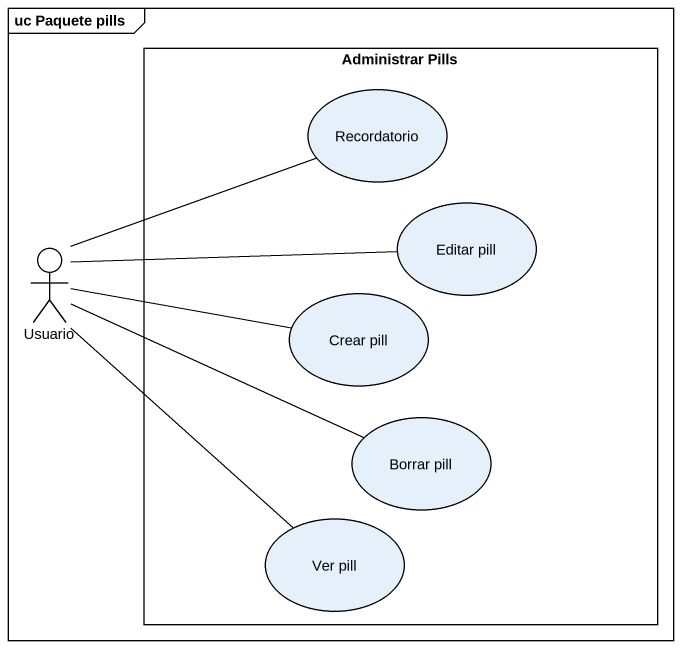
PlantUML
@startuml
mainframe uc Paquete pills
rectangle "Administrar Pills" as Administrar_Pills {
  usecase Recordatorio
  usecase "Editar pill" as Editar_pill
  usecase "Crear pill" as Crear_pill
  usecase "Borrar pill" as Borrar_pill
  usecase "Ver pill" as Ver_pill
}
actor Usuario
Usuario -right- Recordatorio
Usuario -right- Editar_pill
Usuario -right- Crear_pill
Usuario -right- Borrar_pill
Usuario -- Ver_pill
@enduml
